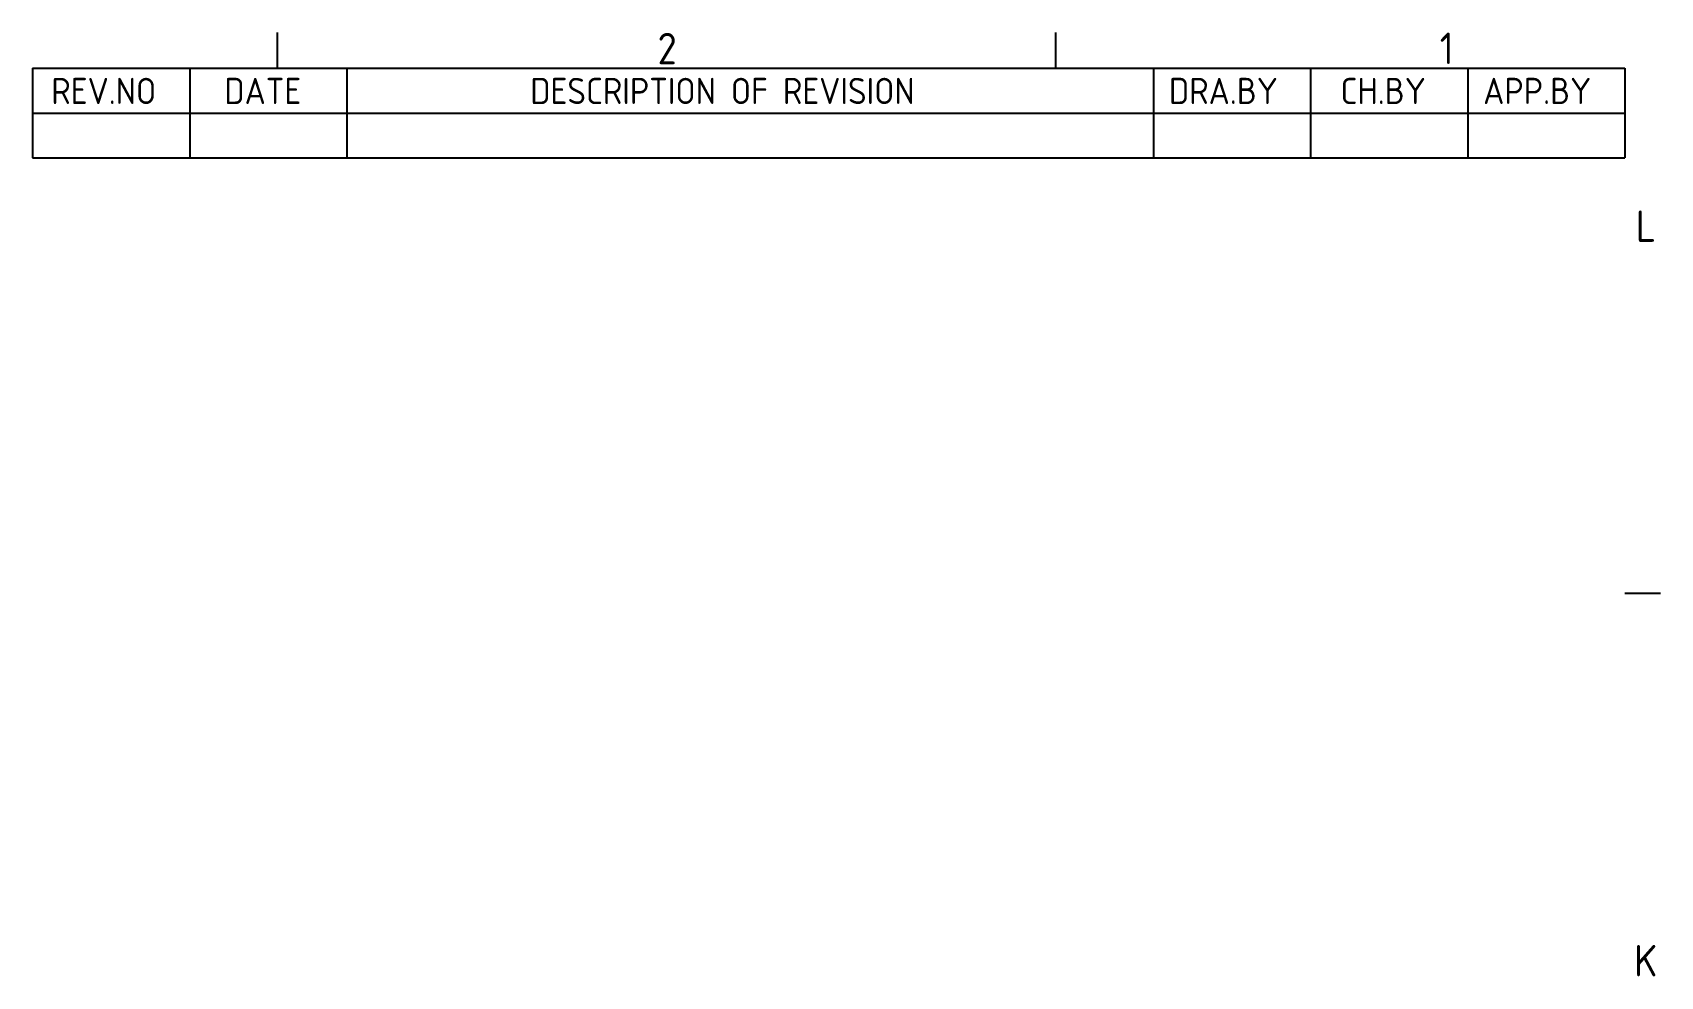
# Model space of a CAD drawing. Header units: millimetres. Extents: x 0 to 2378, y 0 to 1682.
# Drawn here: x 2034 to 2344.8, y 1468.7 to 1648.8 of the extents above; entities that cross this region are included whole.
import ezdxf

# ---------------------------------------------------------------- set-up
doc = ezdxf.new("R2010")
doc.units = ezdxf.units.MM
doc.header["$LTSCALE"] = 2
doc.layers.get('0').update_dxf_attribs({"color": 3, "lineweight": 25})
doc.layers.add('경계(ISO)', color=7, linetype='Continuous', lineweight=25)
doc.layers.add('기호(ISO)', color=5, linetype='Continuous', lineweight=25)
doc.styles.add('ISO ProportionalPSTEK', font='isocp.shx')
doc.styles.add('문자 텍스트_PSTEK_POSCO', font='isocp.shx')

# ---------------------------------------------------------------- blocks, each defined once
blk = doc.blocks.new('경계 Default Border')
at = {"layer": '경계(ISO)'}
for p, q in [((1040.37, 821), (1040.37, 824.4)), ((1114.69, 821), (1114.69, 824.4)), ((1169, 770.92), (1172.4, 770.92))]:
    blk.add_line(p, q, dxfattribs=at)
at = {"layer": '경계(ISO)', "color": 2, "char_height": 3, "attachment_point": 7, "style": '문자 텍스트_PSTEK_POSCO'}
for s, insert in [('2', (1076.66, 821.37)), ('1', (1151.33, 821.4)), ('L', (1170.04, 804.43)), ('K', (1169.88, 734.36))]:
    blk.add_mtext(s, dxfattribs=dict(at, insert=insert))
blk = doc.blocks.new('리비전 내역')
at = {"layer": '기호(ISO)'}
for p, q in [((1017, 821), (1169, 821)), ((1017, 821), (1017, 816.72)), ((1032, 821), (1032, 816.72)), ((1047, 821), (1047, 816.72)), ((1124, 821), (1124, 816.72)), ((1139, 821), (1139, 816.72)), ((1154, 821), (1154, 816.72)), ((1169, 821), (1169, 816.72)), ((1017, 816.72), (1169, 816.72)), ((1017, 816.72), (1017, 812.44)), ((1032, 816.72), (1032, 812.44)), ((1047, 816.72), (1047, 812.44)), ((1124, 816.72), (1124, 812.44)), ((1139, 816.72), (1139, 812.44)), ((1154, 816.72), (1154, 812.44)), ((1169, 816.72), (1169, 812.44)), ((1017, 812.44), (1169, 812.44))]:
    blk.add_line(p, q, dxfattribs=at)
at = {"layer": '기호(ISO)', "color": 2, "char_height": 2.5, "attachment_point": 7, "style": 'ISO ProportionalPSTEK'}
for s, insert in [('REV.NO', (1018.79, 817.58)), ('DATE', (1035.31, 817.58)), ('DESCRIPTION OF REVISION', (1064.51, 817.58)), ('DRA.BY', (1125.48, 817.58)), ('CH.BY', (1141.86, 817.58)), ('APP.BY', (1155.48, 817.58))]:
    blk.add_mtext(s, dxfattribs=dict(at, insert=insert))

msp = doc.modelspace()

# ---------------------------------------------------------------- block references
at = {"xscale": 2, "yscale": 2, "zscale": 2}
msp.add_blockref('경계 Default Border', (0, 0), dxfattribs=at)
at = {"layer": '기호(ISO)', "xscale": 2, "yscale": 2, "zscale": 2}
msp.add_blockref('리비전 내역', (0, 0), dxfattribs=at)

doc.saveas('drawing.dxf')
